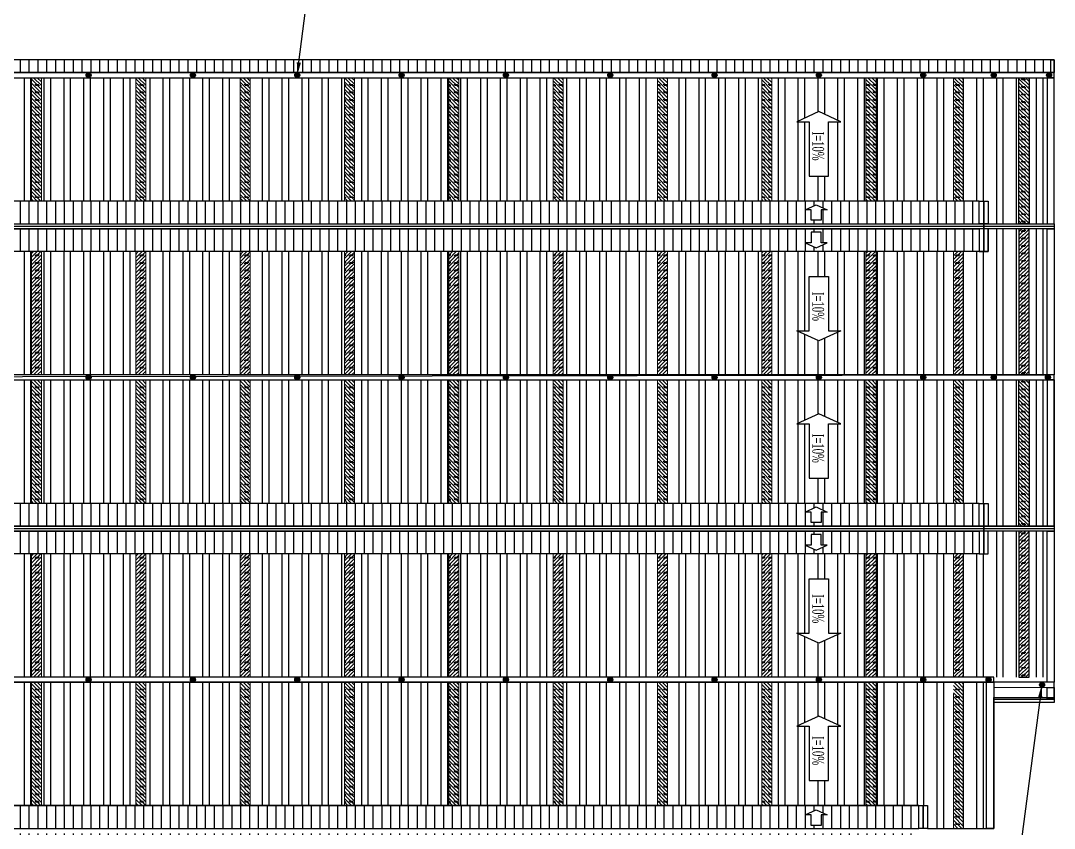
# Model space of a CAD drawing. Header units: inches. Extents: x 1359 to 46357, y -3807 to 191.
# Drawn here: x 22871.3 to 23017.8, y -944.5 to -830 of the extents above; entities that cross this region are included whole.
import ezdxf

# ---------------------------------------------------------------- set-up
doc = ezdxf.new("R2010")
doc.units = ezdxf.units.IN
doc.header["$MEASUREMENT"] = 0
doc.linetypes.add('CENTER2', pattern=[28.575, 19.05, -3.175, 3.175, -3.175])
for name, color, linetype in [('7', 7, 'Continuous'), ('CAUTAO', 7, 'Continuous'), ('flashing', 6, 'Continuous'), ('ROOFING', 4, 'Continuous')]:
    doc.layers.add(name, color=color, linetype=linetype)
doc.layers.add('8', color=8, linetype='CENTER2', lineweight=13)
doc.styles.add('ST1H', font='vnshxh.shx', dxfattribs={"width": 0.7})
doc.styles.add('vntimeh.shx', font='vntimeh.shx', dxfattribs={"width": 0.6})
doc.dimstyles.new('3', dxfattribs={"dimtxt": 3.5, "dimasz": 1.8, "dimexe": 1, "dimexo": 0, "dimgap": 1, "dimtad": 1, "dimdec": 0, "dimlfac": 3, "dimzin": 0, "dimdsep": 46, "dimtxsty": 'ST1H', "dimblk": 'OBLIQUE', "dimcen": 1, "dimdle": 1, "dimclrd": 8, "dimclre": 8, "dimclrt": 3, "dimadec": 0, "dimazin": 0, "dimtfac": 1, "dimtdec": 0, "dimtix": 1, "dimtofl": 0, "dimtmove": 1, "dimatfit": 3, "dimfxl": 0.18, "dimtfill": 1, "dimtolj": 1, "dimtzin": 0, "dimlwd": -1, "dimlwe": -1, "dimarcsym": 1})
pattern_1 = [(90, (6396.211, 0), (-2.8125, 4e-16), []), (90, (6397.1485, 0.9375), (-2.8125, 4e-16), [])]
pattern_2 = [(90, (6562.5346, 803.8429), (-1.25, 2e-16), [])]
pattern_3 = [(45, (6396.21104, 0), (-0.265165043, 0.265165043), []), (180, (6396.4762, 0), (-2e-16, -1.06066017), [0.53033009, -0.53033009]), (180, (6396.5425, 0.0663), (-2e-16, -1.06066017), [0.53033009, -0.53033009]), (180, (6396.6088, 0.1326), (-2e-16, -1.06066017), [0.53033009, -0.53033009])]
pattern_4 = [(270, (6396.211, -1718.358), (-2.8125, -4e-16), []), (270, (6397.1485, -1719.2956), (-2.8125, -4e-16), [])]
pattern_5 = [(315, (6396.21104, -1718.35805), (-0.265165043, -0.265165043), []), (180, (6396.4762, -1718.358), (-2e-16, 1.06066017), [0.53033009, -0.53033009]), (180, (6396.5425, -1718.4243), (-2e-16, 1.06066017), [0.53033009, -0.53033009]), (180, (6396.6088, -1718.4906), (-2e-16, 1.06066017), [0.53033009, -0.53033009])]
pattern_6 = [(270, (6396.211, -1761.2157), (-2.8125, -4e-16), []), (270, (6397.1485, -1762.1532), (-2.8125, -4e-16), [])]
pattern_7 = [(315, (6396.21104, -1761.21566), (-0.265165043, -0.265165043), []), (180, (6396.4762, -1761.2157), (-2e-16, 1.06066017), [0.53033009, -0.53033009]), (180, (6396.5425, -1761.282), (-2e-16, 1.06066017), [0.53033009, -0.53033009]), (180, (6396.6088, -1761.3482), (-2e-16, 1.06066017), [0.53033009, -0.53033009])]
pattern_8 = [(90, (6396.211, -42.8576), (-2.8125, 4e-16), []), (90, (6397.1485, -41.92), (-2.8125, 4e-16), [])]
pattern_9 = [(45, (6396.21104, -42.8576), (-0.265165043, 0.265165043), []), (180, (6396.4762, -42.8576), (-2e-16, -1.06066017), [0.53033009, -0.53033009]), (180, (6396.5425, -42.7913), (-2e-16, -1.06066017), [0.53033009, -0.53033009]), (180, (6396.6088, -42.725), (-2e-16, -1.06066017), [0.53033009, -0.53033009])]
pattern_10 = [(270, (6396.211, -1804.0723), (-2.8125, -4e-16), []), (270, (6397.1485, -1805.0098), (-2.8125, -4e-16), [])]
pattern_11 = [(315, (6396.21104, -1804.07234), (-0.265165043, -0.265165043), []), (180, (6396.4762, -1804.0723), (-2e-16, 1.06066017), [0.53033009, -0.53033009]), (180, (6396.5425, -1804.1386), (-2e-16, 1.06066017), [0.53033009, -0.53033009]), (180, (6396.6088, -1804.2049), (-2e-16, 1.06066017), [0.53033009, -0.53033009])]

# ---------------------------------------------------------------- blocks, each defined once
blk = doc.blocks.new('_Oblique')
at = {"color": 0, "linetype": 'ByBlock', "lineweight": -2}
blk.add_line((-0.5, -0.5), (0.5, 0.5), dxfattribs=at)

msp = doc.modelspace()

# ---------------------------------------------------------------- hatches: boundary and pattern name
at = {"layer": '8', "true_color": 0xf2780d}
h = msp.add_hatch(dxfattribs=at)
h.set_pattern_fill('CORK,_O', color=30, scale=3, angle=45)
h.set_pattern_definition(pattern_5)
h.paths.add_polyline_path([(22902.4091, -838.1074), (22903.8377, -838.1074), (22903.8377, -855.6076), (22902.4091, -855.6076)])
h.paths.add_polyline_path([(22887.6234, -838.1074), (22889.0519, -838.1074), (22889.0519, -855.6076), (22887.6234, -855.6076)])
h.paths.add_polyline_path([(22872.8377, -838.1074), (22874.2662, -838.1074), (22874.2662, -855.6076), (22872.8377, -855.6076)])
h = msp.add_hatch(dxfattribs=at)
h.set_pattern_fill('CORK,_O', color=30, scale=3, angle=45)
h.set_pattern_definition(pattern_5)
h.paths.add_polyline_path([(22961.5519, -838.1074), (22962.9805, -838.1074), (22962.9805, -855.6076), (22961.5519, -855.6076)])
h.paths.add_polyline_path([(22946.7662, -838.1074), (22948.1948, -838.1074), (22948.1948, -855.6076), (22946.7662, -855.6076)])
h.paths.add_polyline_path([(22931.9805, -838.1074), (22933.4091, -838.1074), (22933.4091, -855.6076), (22931.9805, -855.6076)])
h.paths.add_polyline_path([(22917.1948, -838.1074), (22918.6234, -838.1074), (22918.6234, -855.6076), (22917.1948, -855.6076)])
h = msp.add_hatch(dxfattribs=at)
h.set_pattern_fill('CORK,_O', color=30, scale=3, angle=45)
h.set_pattern_definition(pattern_5)
h.paths.add_polyline_path([(23003.5162, -838.1074), (23004.9448, -838.1074), (23004.9448, -855.6076), (23003.5162, -855.6076)])
h.paths.add_polyline_path([(22991.1234, -838.1074), (22992.5519, -838.1074), (22992.5519, -855.6076), (22991.1234, -855.6076)])
h.paths.add_polyline_path([(22976.3377, -838.1074), (22977.7662, -838.1074), (22977.7662, -855.6076), (22976.3377, -855.6076)])
h = msp.add_hatch(dxfattribs=at)
h.set_pattern_fill('CORK,_O', color=30, scale=3, angle=45)
h.set_pattern_definition([(315, (6562.5346, -2565.05854), (-0.265165043, -0.265165043), []), (180, (6562.7998, -2565.0585), (-2e-16, 1.06066017), [0.53033009, -0.53033009]), (180, (6562.866, -2565.1248), (-2e-16, 1.06066017), [0.53033009, -0.53033009]), (180, (6562.9323, -2565.1911), (-2e-16, 1.06066017), [0.53033009, -0.53033009])])
h.paths.add_polyline_path([(23012.8019, -838.1069), (23014.2305, -838.1069), (23014.2305, -858.8219), (23012.8019, -858.8219)])
h = msp.add_hatch(dxfattribs=at)
h.set_pattern_fill('CORK,_O', color=30, scale=3, angle=45)
h.set_pattern_definition([(45, (6562.5346, 846.7005), (-0.265165043, 0.265165043), []), (180, (6562.7998, 846.7005), (-2e-16, -1.06066017), [0.53033009, -0.53033009]), (180, (6562.866, 846.7668), (-2e-16, -1.06066017), [0.53033009, -0.53033009]), (180, (6562.9323, 846.8331), (-2e-16, -1.06066017), [0.53033009, -0.53033009])])
h.paths.add_polyline_path([(23012.8019, -880.2512), (23014.2305, -880.2512), (23014.2305, -859.5362), (23012.8019, -859.5362)])
h = msp.add_hatch(dxfattribs=at)
h.set_pattern_fill('CORK,_O', color=30, scale=3, angle=45)
h.set_pattern_definition(pattern_3)
h.paths.add_polyline_path([(22902.4091, -880.2507), (22903.8377, -880.2507), (22903.8377, -862.7505), (22902.4091, -862.7505)])
h.paths.add_polyline_path([(22887.6234, -880.2507), (22889.0519, -880.2507), (22889.0519, -862.7505), (22887.6234, -862.7505)])
h.paths.add_polyline_path([(22872.8377, -880.2507), (22874.2662, -880.2507), (22874.2662, -862.7505), (22872.8377, -862.7505)])
h = msp.add_hatch(dxfattribs=at)
h.set_pattern_fill('CORK,_O', color=30, scale=3, angle=45)
h.set_pattern_definition(pattern_3)
h.paths.add_polyline_path([(22961.5519, -880.2507), (22962.9805, -880.2507), (22962.9805, -862.7505), (22961.5519, -862.7505)])
h.paths.add_polyline_path([(22946.7662, -880.2507), (22948.1948, -880.2507), (22948.1948, -862.7505), (22946.7662, -862.7505)])
h.paths.add_polyline_path([(22931.9805, -880.2507), (22933.4091, -880.2507), (22933.4091, -862.7505), (22931.9805, -862.7505)])
h.paths.add_polyline_path([(22917.1948, -880.2507), (22918.6234, -880.2507), (22918.6234, -862.7505), (22917.1948, -862.7505)])
h = msp.add_hatch(dxfattribs=at)
h.set_pattern_fill('CORK,_O', color=30, scale=3, angle=45)
h.set_pattern_definition(pattern_3)
h.paths.add_polyline_path([(23003.5162, -880.2507), (23004.9448, -880.2507), (23004.9448, -862.7505), (23003.5162, -862.7505)])
h.paths.add_polyline_path([(22991.1234, -880.2507), (22992.5519, -880.2507), (22992.5519, -862.7505), (22991.1234, -862.7505)])
h.paths.add_polyline_path([(22976.3377, -880.2507), (22977.7662, -880.2507), (22977.7662, -862.7505), (22976.3377, -862.7505)])
h = msp.add_hatch(dxfattribs=at)
h.set_pattern_fill('CORK,_O', color=30, scale=3, angle=45)
h.set_pattern_definition(pattern_7)
h.paths.add_polyline_path([(22902.4091, -880.965), (22903.8377, -880.965), (22903.8377, -898.4652), (22902.4091, -898.4652)])
h.paths.add_polyline_path([(22887.6234, -880.965), (22889.0519, -880.965), (22889.0519, -898.4652), (22887.6234, -898.4652)])
h.paths.add_polyline_path([(22872.8377, -880.965), (22874.2662, -880.965), (22874.2662, -898.4652), (22872.8377, -898.4652)])
h = msp.add_hatch(dxfattribs=at)
h.set_pattern_fill('CORK,_O', color=30, scale=3, angle=45)
h.set_pattern_definition(pattern_7)
h.paths.add_polyline_path([(22961.5519, -880.965), (22962.9805, -880.965), (22962.9805, -898.4652), (22961.5519, -898.4652)])
h.paths.add_polyline_path([(22946.7662, -880.965), (22948.1948, -880.965), (22948.1948, -898.4652), (22946.7662, -898.4652)])
h.paths.add_polyline_path([(22931.9805, -880.965), (22933.4091, -880.965), (22933.4091, -898.4652), (22931.9805, -898.4652)])
h.paths.add_polyline_path([(22917.1948, -880.965), (22918.6234, -880.965), (22918.6234, -898.4652), (22917.1948, -898.4652)])
h = msp.add_hatch(dxfattribs=at)
h.set_pattern_fill('CORK,_O', color=30, scale=3, angle=45)
h.set_pattern_definition(pattern_7)
h.paths.add_polyline_path([(23003.5162, -880.965), (23004.9448, -880.965), (23004.9448, -898.4652), (23003.5162, -898.4652)])
h.paths.add_polyline_path([(22991.1234, -880.965), (22992.5519, -880.965), (22992.5519, -898.4652), (22991.1234, -898.4652)])
h.paths.add_polyline_path([(22976.3377, -880.965), (22977.7662, -880.965), (22977.7662, -898.4652), (22976.3377, -898.4652)])
h = msp.add_hatch(dxfattribs=at)
h.set_pattern_fill('CORK,_O', color=30, scale=3, angle=45)
h.set_pattern_definition([(315, (6562.5346, -2607.91615), (-0.265165043, -0.265165043), []), (180, (6562.7998, -2607.9161), (-2e-16, 1.06066017), [0.53033009, -0.53033009]), (180, (6562.866, -2607.9824), (-2e-16, 1.06066017), [0.53033009, -0.53033009]), (180, (6562.9323, -2608.0487), (-2e-16, 1.06066017), [0.53033009, -0.53033009])])
h.paths.add_polyline_path([(23012.8019, -880.9645), (23014.2305, -880.9645), (23014.2305, -901.6795), (23012.8019, -901.6795)])
h = msp.add_hatch(dxfattribs=at)
h.set_pattern_fill('CORK,_O', color=30, scale=3, angle=45)
h.set_pattern_definition([(45, (6562.5346, 803.84288), (-0.265165043, 0.265165043), []), (180, (6562.7998, 803.8429), (-2e-16, -1.06066017), [0.53033009, -0.53033009]), (180, (6562.866, 803.9092), (-2e-16, -1.06066017), [0.53033009, -0.53033009]), (180, (6562.9323, 803.9755), (-2e-16, -1.06066017), [0.53033009, -0.53033009])])
h.paths.add_polyline_path([(23012.8019, -923.1088), (23014.2305, -923.1088), (23014.2305, -902.3938), (23012.8019, -902.3938)])
h = msp.add_hatch(dxfattribs=at)
h.set_pattern_fill('CORK,_O', color=30, scale=3, angle=45)
h.set_pattern_definition(pattern_9)
h.paths.add_polyline_path([(22902.4091, -923.1083), (22903.8377, -923.1083), (22903.8377, -905.6081), (22902.4091, -905.6081)])
h.paths.add_polyline_path([(22887.6234, -923.1083), (22889.0519, -923.1083), (22889.0519, -905.6081), (22887.6234, -905.6081)])
h.paths.add_polyline_path([(22872.8377, -923.1083), (22874.2662, -923.1083), (22874.2662, -905.6081), (22872.8377, -905.6081)])
h = msp.add_hatch(dxfattribs=at)
h.set_pattern_fill('CORK,_O', color=30, scale=3, angle=45)
h.set_pattern_definition(pattern_9)
h.paths.add_polyline_path([(22961.5519, -923.1083), (22962.9805, -923.1083), (22962.9805, -905.6081), (22961.5519, -905.6081)])
h.paths.add_polyline_path([(22946.7662, -923.1083), (22948.1948, -923.1083), (22948.1948, -905.6081), (22946.7662, -905.6081)])
h.paths.add_polyline_path([(22931.9805, -923.1083), (22933.4091, -923.1083), (22933.4091, -905.6081), (22931.9805, -905.6081)])
h.paths.add_polyline_path([(22917.1948, -923.1083), (22918.6234, -923.1083), (22918.6234, -905.6081), (22917.1948, -905.6081)])
h = msp.add_hatch(dxfattribs=at)
h.set_pattern_fill('CORK,_O', color=30, scale=3, angle=45)
h.set_pattern_definition(pattern_9)
h.paths.add_polyline_path([(23003.5162, -923.1083), (23004.9448, -923.1083), (23004.9448, -905.6081), (23003.5162, -905.6081)])
h.paths.add_polyline_path([(22991.1234, -923.1083), (22992.5519, -923.1083), (22992.5519, -905.6081), (22991.1234, -905.6081)])
h.paths.add_polyline_path([(22976.3377, -923.1083), (22977.7662, -923.1083), (22977.7662, -905.6081), (22976.3377, -905.6081)])
h = msp.add_hatch(dxfattribs=at)
h.set_pattern_fill('CORK,_O', color=30, scale=3, angle=45)
h.set_pattern_definition(pattern_11)
h.paths.add_polyline_path([(22902.4091, -923.8216), (22903.8377, -923.8216), (22903.8377, -941.3219), (22902.4091, -941.3219)])
h.paths.add_polyline_path([(22887.6234, -923.8216), (22889.0519, -923.8216), (22889.0519, -941.3219), (22887.6234, -941.3219)])
h.paths.add_polyline_path([(22872.8377, -923.8216), (22874.2662, -923.8216), (22874.2662, -941.3219), (22872.8377, -941.3219)])
h = msp.add_hatch(dxfattribs=at)
h.set_pattern_fill('CORK,_O', color=30, scale=3, angle=45)
h.set_pattern_definition(pattern_11)
h.paths.add_polyline_path([(22961.5519, -923.8216), (22962.9805, -923.8216), (22962.9805, -941.3219), (22961.5519, -941.3219)])
h.paths.add_polyline_path([(22946.7662, -923.8216), (22948.1948, -923.8216), (22948.1948, -941.3219), (22946.7662, -941.3219)])
h.paths.add_polyline_path([(22931.9805, -923.8216), (22933.4091, -923.8216), (22933.4091, -941.3219), (22931.9805, -941.3219)])
h.paths.add_polyline_path([(22917.1948, -923.8216), (22918.6234, -923.8216), (22918.6234, -941.3219), (22917.1948, -941.3219)])
h = msp.add_hatch(dxfattribs=at)
h.set_pattern_fill('CORK,_O', color=30, scale=3, angle=45)
h.set_pattern_definition(pattern_11)
h.paths.add_polyline_path([(23003.5162, -923.8216), (23004.9448, -923.8216), (23004.9448, -944.5366), (23003.5162, -944.5366)])
h.paths.add_polyline_path([(22991.1234, -923.8216), (22992.5519, -923.8216), (22992.5519, -941.3219), (22991.1234, -941.3219)])
h.paths.add_polyline_path([(22976.3377, -923.8216), (22977.7662, -923.8216), (22977.7662, -941.3219), (22976.3377, -941.3219)])
at = {"layer": 'CAUTAO'}
h = msp.add_hatch(dxfattribs=at)
h.set_pattern_fill('ANSI31', color=3, scale=10, angle=45, style=0)
h.set_pattern_definition(pattern_2)
h.paths.add_polyline_path([(23017.331, -837.3935), (23017.331, -835.5936), (22580.5228, -835.5936), (22580.5228, -837.3935)])
h = msp.add_hatch(dxfattribs=at)
h.set_pattern_fill('ANSI31', color=3, scale=10, angle=45, style=0)
h.set_pattern_definition(pattern_2)
h.paths.add_polyline_path([(22982.512, -856.8297), (22984.0653, -856.1196), (22985.623, -856.8297), (22984.7576, -856.8297), (22984.7576, -858.3281), (22983.373, -858.3281), (22983.373, -856.8297)], flags=16)
h.paths.add_polyline_path([(22867.1641, -856.8297), (22866.2987, -856.8297), (22866.2987, -858.3281), (22864.914, -858.3281), (22864.914, -856.8297), (22864.053, -856.8297), (22865.6063, -856.1196)], flags=16)
h.paths.add_polyline_path([(22710.5666, -856.8297), (22709.7012, -856.8297), (22709.7012, -858.3281), (22708.3166, -858.3281), (22708.3166, -856.8297), (22707.4556, -856.8297), (22709.0089, -856.1196)], flags=16)
h.paths.add_polyline_path([(22591.4214, -856.8297), (22590.556, -856.8297), (22590.556, -858.3281), (22589.1713, -858.3281), (22589.1713, -856.8297), (22588.3103, -856.8297), (22589.8637, -856.1196)], flags=16)
h.paths.add_polyline_path([(22982.512, -861.5284), (22983.373, -861.5284), (22983.373, -860.03), (22984.7576, -860.03), (22984.7576, -861.5284), (22985.623, -861.5284), (22984.0653, -862.2385)], flags=16)
h.paths.add_polyline_path([(22867.1641, -861.5284), (22865.6063, -862.2385), (22864.053, -861.5284), (22864.914, -861.5284), (22864.914, -860.03), (22866.2987, -860.03), (22866.2987, -861.5284)], flags=16)
h.paths.add_polyline_path([(22710.5666, -861.5284), (22709.0089, -862.2385), (22707.4556, -861.5284), (22708.3166, -861.5284), (22708.3166, -860.03), (22709.7012, -860.03), (22709.7012, -861.5284)], flags=16)
h.paths.add_polyline_path([(22591.4214, -861.5284), (22589.8637, -862.2385), (22588.3103, -861.5284), (22589.1713, -861.5284), (22589.1713, -860.03), (22590.556, -860.03), (22590.556, -861.5284)], flags=16)
h.paths.add_polyline_path([(22799.3019, -858.8219), (22799.3019, -855.6076), (22580.787, -855.6076), (22580.787, -858.8219)])
h.paths.add_polyline_path([(22814.1591, -855.6076), (22814.1591, -858.8219), (23007.1795, -858.8219), (23007.1795, -855.6076)])
h.paths.add_polyline_path([(22814.1591, -859.5362), (22814.1591, -862.7505), (23007.1795, -862.7505), (23007.1795, -859.5362)])
h.paths.add_polyline_path([(22799.3019, -862.7505), (22799.3019, -859.5362), (22580.787, -859.5362), (22580.787, -862.7505)])
h = msp.add_hatch(dxfattribs=at)
h.set_pattern_fill('ANSI31', color=3, scale=10, angle=45, style=0)
h.set_pattern_definition(pattern_2)
h.paths.add_polyline_path([(22982.512, -899.6873), (22984.0653, -898.9772), (22985.623, -899.6873), (22984.7576, -899.6873), (22984.7576, -901.1857), (22983.373, -901.1857), (22983.373, -899.6873)], flags=16)
h.paths.add_polyline_path([(22867.1641, -899.6873), (22866.2987, -899.6873), (22866.2987, -901.1857), (22864.914, -901.1857), (22864.914, -899.6873), (22864.053, -899.6873), (22865.6063, -898.9772)], flags=16)
h.paths.add_polyline_path([(22710.5666, -899.6873), (22709.7012, -899.6873), (22709.7012, -901.1857), (22708.3166, -901.1857), (22708.3166, -899.6873), (22707.4556, -899.6873), (22709.0089, -898.9772)], flags=16)
h.paths.add_polyline_path([(22982.512, -904.386), (22983.373, -904.386), (22983.373, -902.8876), (22984.7576, -902.8876), (22984.7576, -904.386), (22985.623, -904.386), (22984.0653, -905.0961)], flags=16)
h.paths.add_polyline_path([(22867.1641, -904.386), (22865.6063, -905.0961), (22864.053, -904.386), (22864.914, -904.386), (22864.914, -902.8876), (22866.2987, -902.8876), (22866.2987, -904.386)], flags=16)
h.paths.add_polyline_path([(22710.5666, -904.386), (22709.0089, -905.0961), (22707.4556, -904.386), (22708.3166, -904.386), (22708.3166, -902.8876), (22709.7012, -902.8876), (22709.7012, -904.386)], flags=16)
h.paths.add_polyline_path([(22685.5124, -902.3938), (22685.5124, -905.6081), (23007.1795, -905.6081), (23007.1795, -902.3938)])
h.paths.add_polyline_path([(22799.3019, -901.6795), (22799.3019, -898.4652), (22685.5124, -898.4652), (22685.5124, -901.6795)])
h.paths.add_polyline_path([(22814.1591, -898.4652), (22814.1591, -901.6795), (23007.1795, -901.6795), (23007.1795, -898.4652)])
h = msp.add_hatch(dxfattribs=at)
h.set_pattern_fill('ANSI31', color=3, scale=10, angle=45, style=0)
h.set_pattern_definition(pattern_2)
h.paths.add_polyline_path([(22998.608, -944.5366), (22998.608, -941.3223), (22701.6744, -941.3223), (22701.6744, -944.5366)])
h.paths.add_polyline_path([(22710.5666, -942.6206), (22709.0089, -941.9105), (22707.4556, -942.6206), (22708.3166, -942.6206), (22708.3166, -944.119), (22709.7012, -944.119), (22709.7012, -942.6206)], flags=16)
h.paths.add_polyline_path([(22864.053, -942.6206), (22864.914, -942.6206), (22864.914, -944.119), (22866.2987, -944.119), (22866.2987, -942.6206), (22867.1641, -942.6206), (22865.6063, -941.9105)], flags=16)
h.paths.add_polyline_path([(22982.512, -942.6206), (22983.373, -942.6206), (22983.373, -944.119), (22984.7576, -944.119), (22984.7576, -942.6206), (22985.623, -942.6206), (22984.0653, -941.9105)], flags=16)
h.paths.add_polyline_path([(22701.6744, -945.2509), (22701.6744, -948.4652), (22998.608, -948.4652), (22998.608, -945.2509)])
h.paths.add_polyline_path([(22864.053, -947.1669), (22864.914, -947.1669), (22864.914, -945.6685), (22866.2987, -945.6685), (22866.2987, -947.1669), (22867.1641, -947.1669), (22865.6063, -947.8771)], flags=16)
h.paths.add_polyline_path([(22710.5666, -947.1669), (22709.0089, -947.8771), (22707.4556, -947.1669), (22708.3166, -947.1669), (22708.3166, -945.6685), (22709.7012, -945.6685), (22709.7012, -947.1669)], flags=16)
h.paths.add_polyline_path([(22982.512, -947.1669), (22983.373, -947.1669), (22983.373, -945.6685), (22984.7576, -945.6685), (22984.7576, -947.1669), (22985.623, -947.1669), (22984.0653, -947.8771)], flags=16)
at = {"layer": 'flashing', "true_color": 0x0e38f1}
h = msp.add_hatch(color=160, dxfattribs=at)
edge = h.paths.add_edge_path()
edge.add_arc((22880.9448, -837.7507), 0.3571, 0, 360)
h = msp.add_hatch(color=160, dxfattribs=at)
edge = h.paths.add_edge_path()
edge.add_arc((22895.7305, -837.7507), 0.3571, 0, 360)
h = msp.add_hatch(color=160, dxfattribs=at)
edge = h.paths.add_edge_path()
edge.add_arc((22910.5162, -837.7507), 0.3571, 0, 360)
h = msp.add_hatch(color=160, dxfattribs=at)
edge = h.paths.add_edge_path()
edge.add_arc((22925.3019, -837.7507), 0.3571, 0, 360)
h = msp.add_hatch(color=160, dxfattribs=at)
edge = h.paths.add_edge_path()
edge.add_arc((22940.0877, -837.7507), 0.3571, 0, 360)
h = msp.add_hatch(color=160, dxfattribs=at)
edge = h.paths.add_edge_path()
edge.add_arc((22954.8734, -837.7507), 0.3571, 0, 360)
h = msp.add_hatch(color=160, dxfattribs=at)
edge = h.paths.add_edge_path()
edge.add_arc((22969.6591, -837.7507), 0.3571, 0, 360)
h = msp.add_hatch(color=160, dxfattribs=at)
edge = h.paths.add_edge_path()
edge.add_arc((22984.4448, -837.7507), 0.3571, 0, 360)
h = msp.add_hatch(color=160, dxfattribs=at)
edge = h.paths.add_edge_path()
edge.add_arc((22999.2305, -837.7507), 0.3571, 0, 360)
h = msp.add_hatch(color=160, dxfattribs=at)
edge = h.paths.add_edge_path()
edge.add_arc((23009.2305, -837.7507), 0.3571, 0, 360)
h = msp.add_hatch(color=160, dxfattribs=at)
edge = h.paths.add_edge_path()
edge.add_arc((23017.0767, -837.7507), 0.3571, 0, 360)
at = {"layer": 'flashing', "true_color": 0xfb043e}
h = msp.add_hatch(color=240, dxfattribs=at)
edge = h.paths.add_edge_path()
edge.add_arc((22880.9448, -880.6078), 0.3571, 0, 360)
h = msp.add_hatch(color=240, dxfattribs=at)
edge = h.paths.add_edge_path()
edge.add_arc((22895.7305, -880.6078), 0.3571, 0, 360)
h = msp.add_hatch(color=240, dxfattribs=at)
edge = h.paths.add_edge_path()
edge.add_arc((22910.5162, -880.6078), 0.3571, 0, 360)
h = msp.add_hatch(color=240, dxfattribs=at)
edge = h.paths.add_edge_path()
edge.add_arc((22925.3019, -880.6078), 0.3571, 0, 360)
h = msp.add_hatch(color=240, dxfattribs=at)
edge = h.paths.add_edge_path()
edge.add_arc((22940.0877, -880.6078), 0.3571, 0, 360)
h = msp.add_hatch(color=240, dxfattribs=at)
edge = h.paths.add_edge_path()
edge.add_arc((22954.8734, -880.6078), 0.3571, 0, 360)
h = msp.add_hatch(color=240, dxfattribs=at)
edge = h.paths.add_edge_path()
edge.add_arc((22969.6591, -880.6078), 0.3571, 0, 360)
h = msp.add_hatch(color=240, dxfattribs=at)
edge = h.paths.add_edge_path()
edge.add_arc((22984.4448, -880.6078), 0.3571, 0, 360)
h = msp.add_hatch(color=240, dxfattribs=at)
edge = h.paths.add_edge_path()
edge.add_arc((22999.2305, -880.6078), 0.3571, 0, 360)
h = msp.add_hatch(color=240, dxfattribs=at)
edge = h.paths.add_edge_path()
edge.add_arc((23009.2305, -880.6078), 0.3571, 0, 360)
h = msp.add_hatch(color=240, dxfattribs=at)
edge = h.paths.add_edge_path()
edge.add_arc((23016.9115, -880.6078), 0.3571, 0, 360)
h = msp.add_hatch(color=240, dxfattribs=at)
edge = h.paths.add_edge_path()
edge.add_arc((22880.9448, -923.465), 0.3571, 0, 360)
h = msp.add_hatch(color=240, dxfattribs=at)
edge = h.paths.add_edge_path()
edge.add_arc((22895.7305, -923.465), 0.3571, 0, 360)
h = msp.add_hatch(color=240, dxfattribs=at)
edge = h.paths.add_edge_path()
edge.add_arc((22910.5162, -923.465), 0.3571, 0, 360)
h = msp.add_hatch(color=240, dxfattribs=at)
edge = h.paths.add_edge_path()
edge.add_arc((22925.3019, -923.465), 0.3571, 0, 360)
h = msp.add_hatch(color=240, dxfattribs=at)
edge = h.paths.add_edge_path()
edge.add_arc((22940.0877, -923.465), 0.3571, 0, 360)
h = msp.add_hatch(color=240, dxfattribs=at)
edge = h.paths.add_edge_path()
edge.add_arc((22954.8734, -923.465), 0.3571, 0, 360)
h = msp.add_hatch(color=240, dxfattribs=at)
edge = h.paths.add_edge_path()
edge.add_arc((22969.6591, -923.465), 0.3571, 0, 360)
h = msp.add_hatch(color=240, dxfattribs=at)
edge = h.paths.add_edge_path()
edge.add_arc((22984.4448, -923.465), 0.3571, 0, 360)
h = msp.add_hatch(color=240, dxfattribs=at)
edge = h.paths.add_edge_path()
edge.add_arc((22999.2305, -923.465), 0.3571, 0, 360)
h = msp.add_hatch(color=240, dxfattribs=at)
edge = h.paths.add_edge_path()
edge.add_arc((23008.5079, -923.465), 0.3571, 0, 360)
at = {"layer": 'flashing', "true_color": 0x0e38f1}
h = msp.add_hatch(color=160, dxfattribs=at)
edge = h.paths.add_edge_path()
edge.add_arc((23016.0739, -924.1899), 0.3571, 0, 360)
at = {"layer": 'ROOFING'}
h = msp.add_hatch(dxfattribs=at)
h.set_pattern_fill('ANSI32', color=256, scale=7.5, angle=45, style=0)
h.set_pattern_definition(pattern_4)
h.paths.add_polyline_path([(22872.8377, -855.6074), (22859.4448, -855.6074), (22859.4448, -838.1074), (22872.8377, -838.1074)])
h.paths.add_polyline_path([(22866.1591, -842.926), (22863.0437, -844.3463), (22864.7745, -844.3463), (22864.7745, -852.0525), (22867.5437, -852.0525), (22867.5437, -844.3463), (22869.2658, -844.3463)], flags=16)
h.paths.add_polyline_path([(22874.2662, -838.1074), (22887.6234, -838.1074), (22887.6234, -855.6075), (22874.2662, -855.6075)])
h.paths.add_polyline_path([(22889.0519, -838.1074), (22902.4091, -838.1074), (22902.4091, -855.6075), (22889.0519, -855.6075)])
h.paths.add_polyline_path([(22867.2981, -850.384), (22867.2981, -845.2332), (22864.8057, -845.2332), (22864.8057, -850.384)], flags=8)
h = msp.add_hatch(dxfattribs=at)
h.set_pattern_fill('ANSI32', color=256, scale=7.5, angle=45, style=0)
h.set_pattern_definition(pattern_4)
h.paths.add_polyline_path([(22918.6234, -838.1074), (22931.9805, -838.1074), (22931.9805, -855.6075), (22918.6234, -855.6075)])
h.paths.add_polyline_path([(22903.8377, -838.1074), (22917.1948, -838.1074), (22917.1948, -855.6075), (22903.8377, -855.6075)])
h.paths.add_polyline_path([(22946.7662, -855.6075), (22933.4091, -855.6075), (22933.4091, -838.1074), (22946.7662, -838.1074)])
h.paths.add_polyline_path([(22948.1948, -838.1074), (22961.5519, -838.1074), (22961.5519, -855.6075), (22948.1948, -855.6075)])
h = msp.add_hatch(dxfattribs=at)
h.set_pattern_fill('ANSI32', color=256, scale=7.5, angle=45, style=0)
h.set_pattern_definition(pattern_4)
h.paths.add_polyline_path([(22962.9805, -838.1074), (22976.3377, -838.1074), (22976.3377, -855.6076), (22962.9805, -855.6075)])
h.paths.add_polyline_path([(22977.7662, -838.1074), (22991.1234, -838.1074), (22991.1234, -855.6076), (22977.7662, -855.6076)])
h.paths.add_polyline_path([(22983.0602, -852.0525), (22985.8294, -852.0525), (22985.8294, -844.3463), (22987.5515, -844.3463), (22984.4448, -842.926), (22981.3294, -844.3463), (22983.0602, -844.3463)], flags=16)
h.paths.add_polyline_path([(22992.5519, -838.1074), (23003.5162, -838.1074), (23003.5162, -855.6076), (22992.5519, -855.6076)])
h.paths.add_polyline_path([(23004.9448, -838.1074), (23012.8019, -838.1074), (23012.8019, -858.8219), (23008.4244, -858.8219), (23008.4244, -855.6076), (23004.9448, -855.6076)])
h.paths.add_polyline_path([(23014.2305, -838.1074), (23016.5211, -838.1074), (23016.8058, -838.1078), (23016.8058, -858.8219), (23014.2305, -858.8219)])
h.paths.add_polyline_path([(22985.5838, -850.384), (22985.5838, -845.2332), (22983.0915, -845.2332), (22983.0915, -850.384)], flags=8)
h = msp.add_hatch(dxfattribs=at)
h.set_pattern_fill('ANSI32', color=256, scale=7.5, angle=45, style=0)
h.set_pattern_definition(pattern_1)
h.paths.add_polyline_path([(22962.9805, -880.2507), (22976.3377, -880.2507), (22976.3377, -862.7505), (22962.9805, -862.7505)])
h.paths.add_polyline_path([(22977.7662, -880.2507), (22991.1234, -880.2507), (22991.1234, -862.7505), (22977.7662, -862.7505)])
h.paths.add_polyline_path([(22983.0602, -866.3055), (22985.8294, -866.3055), (22985.8294, -874.0118), (22987.5515, -874.0118), (22984.4448, -875.432), (22981.3294, -874.0118), (22983.0602, -874.0118)], flags=16)
h.paths.add_polyline_path([(22992.5519, -880.2507), (23003.5162, -880.2507), (23003.5162, -862.7505), (22992.5519, -862.7505)])
h.paths.add_polyline_path([(23004.9448, -880.2507), (23012.8019, -880.2507), (23012.8019, -859.5362), (23008.4244, -859.5362), (23008.4244, -862.7505), (23004.9448, -862.7505)])
h.paths.add_polyline_path([(23014.2305, -880.2507), (23016.5211, -880.2507), (23016.8058, -880.2502), (23016.8058, -859.5362), (23014.2305, -859.5362)])
h.paths.add_polyline_path([(22985.5838, -867.974), (22985.5838, -873.1249), (22983.0915, -873.1249), (22983.0915, -867.974)], flags=8)
h = msp.add_hatch(dxfattribs=at)
h.set_pattern_fill('ANSI32', color=256, scale=7.5, angle=45, style=0)
h.set_pattern_definition(pattern_1)
h.paths.add_polyline_path([(22872.8377, -862.7506), (22859.4448, -862.7506), (22859.4448, -880.2507), (22872.8377, -880.2507)])
h.paths.add_polyline_path([(22869.2658, -874.0118), (22866.1591, -875.432), (22863.0437, -874.0118), (22864.7745, -874.0118), (22864.7745, -866.3055), (22867.5437, -866.3055), (22867.5437, -874.0118)], flags=16)
h.paths.add_polyline_path([(22874.2662, -880.2507), (22887.6234, -880.2507), (22887.6234, -862.7506), (22874.2662, -862.7506)])
h.paths.add_polyline_path([(22889.0519, -880.2507), (22902.4091, -880.2507), (22902.4091, -862.7506), (22889.0519, -862.7506)])
h.paths.add_polyline_path([(22867.2981, -867.974), (22867.2981, -873.1249), (22864.8057, -873.1249), (22864.8057, -867.974)], flags=8)
h = msp.add_hatch(dxfattribs=at)
h.set_pattern_fill('ANSI32', color=256, scale=7.5, angle=45, style=0)
h.set_pattern_definition(pattern_1)
h.paths.add_polyline_path([(22918.6234, -880.2507), (22931.9805, -880.2507), (22931.9805, -862.7505), (22918.6234, -862.7506)])
h.paths.add_polyline_path([(22903.8377, -880.2507), (22917.1948, -880.2507), (22917.1948, -862.7506), (22903.8377, -862.7506)])
h.paths.add_polyline_path([(22946.7662, -862.7505), (22933.4091, -862.7505), (22933.4091, -880.2507), (22946.7662, -880.2507)])
h.paths.add_polyline_path([(22948.1948, -880.2507), (22961.5519, -880.2507), (22961.5519, -862.7505), (22948.1948, -862.7505)])
h = msp.add_hatch(dxfattribs=at)
h.set_pattern_fill('ANSI32', color=256, scale=7.5, angle=45, style=0)
h.set_pattern_definition(pattern_6)
h.paths.add_polyline_path([(22872.8377, -898.4651), (22859.4448, -898.465), (22859.4448, -880.965), (22872.8377, -880.965)])
h.paths.add_polyline_path([(22866.1591, -885.7836), (22863.0437, -887.2039), (22864.7745, -887.2039), (22864.7745, -894.9101), (22867.5437, -894.9101), (22867.5437, -887.2039), (22869.2658, -887.2039)], flags=16)
h.paths.add_polyline_path([(22874.2662, -880.965), (22887.6234, -880.965), (22887.6234, -898.4651), (22874.2662, -898.4651)])
h.paths.add_polyline_path([(22889.0519, -880.965), (22902.4091, -880.965), (22902.4091, -898.4651), (22889.0519, -898.4651)])
h.paths.add_polyline_path([(22867.2981, -893.2416), (22867.2981, -888.0908), (22864.8057, -888.0908), (22864.8057, -893.2416)], flags=8)
h = msp.add_hatch(dxfattribs=at)
h.set_pattern_fill('ANSI32', color=256, scale=7.5, angle=45, style=0)
h.set_pattern_definition(pattern_6)
h.paths.add_polyline_path([(22918.6234, -880.965), (22931.9805, -880.965), (22931.9805, -898.4651), (22918.6234, -898.4651)])
h.paths.add_polyline_path([(22903.8377, -880.965), (22917.1948, -880.965), (22917.1948, -898.4651), (22903.8377, -898.4651)])
h.paths.add_polyline_path([(22946.7662, -898.4651), (22933.4091, -898.4651), (22933.4091, -880.965), (22946.7662, -880.965)])
h.paths.add_polyline_path([(22948.1948, -880.965), (22961.5519, -880.965), (22961.5519, -898.4652), (22948.1948, -898.4651)])
h = msp.add_hatch(dxfattribs=at)
h.set_pattern_fill('ANSI32', color=256, scale=7.5, angle=45, style=0)
h.set_pattern_definition(pattern_6)
h.paths.add_polyline_path([(22962.9805, -880.965), (22976.3377, -880.965), (22976.3377, -898.4652), (22962.9805, -898.4652)])
h.paths.add_polyline_path([(22977.7662, -880.965), (22991.1234, -880.965), (22991.1234, -898.4652), (22977.7662, -898.4652)])
h.paths.add_polyline_path([(22983.0602, -894.9101), (22985.8294, -894.9101), (22985.8294, -887.2039), (22987.5515, -887.2039), (22984.4448, -885.7836), (22981.3294, -887.2039), (22983.0602, -887.2039)], flags=16)
h.paths.add_polyline_path([(22992.5519, -880.965), (23003.5162, -880.965), (23003.5162, -898.4652), (22992.5519, -898.4652)])
h.paths.add_polyline_path([(23004.9448, -880.965), (23012.8019, -880.965), (23012.8019, -901.6795), (23008.4244, -901.6795), (23008.4244, -898.4652), (23004.9448, -898.4652)])
h.paths.add_polyline_path([(23014.2305, -880.965), (23016.5211, -880.965), (23016.8058, -880.9654), (23016.8058, -901.6795), (23014.2305, -901.6795)])
h.paths.add_polyline_path([(22985.5838, -893.2416), (22985.5838, -888.0908), (22983.0915, -888.0908), (22983.0915, -893.2416)], flags=8)
h = msp.add_hatch(dxfattribs=at)
h.set_pattern_fill('ANSI32', color=256, scale=7.5, angle=45, style=0)
h.set_pattern_definition(pattern_8)
h.paths.add_polyline_path([(22962.9805, -923.1083), (22976.3377, -923.1083), (22976.3377, -905.6081), (22962.9805, -905.6081)])
h.paths.add_polyline_path([(22977.7662, -923.1083), (22991.1234, -923.1083), (22991.1234, -905.6081), (22977.7662, -905.6081)])
h.paths.add_polyline_path([(22983.0602, -909.1632), (22985.8294, -909.1632), (22985.8294, -916.8694), (22987.5515, -916.8694), (22984.4448, -918.2896), (22981.3294, -916.8694), (22983.0602, -916.8694)], flags=16)
h.paths.add_polyline_path([(22992.5519, -923.1083), (23003.5162, -923.1083), (23003.5162, -905.6081), (22992.5519, -905.6081)])
h.paths.add_polyline_path([(23004.9448, -923.1083), (23012.8019, -923.1083), (23012.8019, -902.3938), (23008.4244, -902.3938), (23008.4244, -905.6081), (23004.9448, -905.6081)])
h.paths.add_polyline_path([(23014.2305, -923.1083), (23016.5211, -923.1083), (23016.8058, -923.1078), (23016.8058, -902.3938), (23014.2305, -902.3938)])
h.paths.add_polyline_path([(22985.5838, -910.8316), (22985.5838, -915.9825), (22983.0915, -915.9825), (22983.0915, -910.8316)], flags=8)
h = msp.add_hatch(dxfattribs=at)
h.set_pattern_fill('ANSI32', color=256, scale=7.5, angle=45, style=0)
h.set_pattern_definition(pattern_8)
h.paths.add_polyline_path([(22872.8377, -905.6082), (22859.4448, -905.6082), (22859.4448, -923.1083), (22872.8377, -923.1083)])
h.paths.add_polyline_path([(22866.1591, -918.2896), (22863.0437, -916.8694), (22864.7745, -916.8694), (22864.7745, -909.1632), (22867.5437, -909.1632), (22867.5437, -916.8694), (22869.2658, -916.8694)], flags=16)
h.paths.add_polyline_path([(22874.2662, -923.1083), (22887.6234, -923.1083), (22887.6234, -905.6082), (22874.2662, -905.6082)])
h.paths.add_polyline_path([(22889.0519, -923.1083), (22902.4091, -923.1083), (22902.4091, -905.6082), (22889.0519, -905.6082)])
h.paths.add_polyline_path([(22867.2981, -910.8316), (22867.2981, -915.9825), (22864.8057, -915.9825), (22864.8057, -910.8316)], flags=8)
h = msp.add_hatch(dxfattribs=at)
h.set_pattern_fill('ANSI32', color=256, scale=7.5, angle=45, style=0)
h.set_pattern_definition(pattern_8)
h.paths.add_polyline_path([(22918.6234, -923.1083), (22931.9805, -923.1083), (22931.9805, -905.6081), (22918.6234, -905.6082)])
h.paths.add_polyline_path([(22903.8377, -923.1083), (22917.1948, -923.1083), (22917.1948, -905.6082), (22903.8377, -905.6082)])
h.paths.add_polyline_path([(22946.7662, -905.6081), (22933.4091, -905.6081), (22933.4091, -923.1083), (22946.7662, -923.1083)])
h.paths.add_polyline_path([(22948.1948, -923.1083), (22961.5519, -923.1083), (22961.5519, -905.6081), (22948.1948, -905.6081)])
h = msp.add_hatch(dxfattribs=at)
h.set_pattern_fill('ANSI32', color=256, scale=7.5, angle=45, style=0)
h.set_pattern_definition(pattern_10)
h.paths.add_polyline_path([(22872.8377, -941.3217), (22859.4448, -941.3217), (22859.4448, -923.8216), (22872.8377, -923.8216)])
h.paths.add_polyline_path([(22866.1591, -928.6403), (22863.0437, -930.0606), (22864.7745, -930.0606), (22864.7745, -937.7668), (22867.5437, -937.7668), (22867.5437, -930.0606), (22869.2658, -930.0606)], flags=16)
h.paths.add_polyline_path([(22874.2662, -923.8216), (22887.6234, -923.8216), (22887.6234, -941.3218), (22874.2662, -941.3217)])
h.paths.add_polyline_path([(22889.0519, -923.8216), (22902.4091, -923.8216), (22902.4091, -941.3218), (22889.0519, -941.3218)])
h.paths.add_polyline_path([(22867.2981, -936.0983), (22867.2981, -930.9475), (22864.8057, -930.9475), (22864.8057, -936.0983)], flags=8)
h = msp.add_hatch(dxfattribs=at)
h.set_pattern_fill('ANSI32', color=256, scale=7.5, angle=45, style=0)
h.set_pattern_definition(pattern_10)
h.paths.add_polyline_path([(22918.6234, -923.8216), (22931.9805, -923.8216), (22931.9805, -941.3218), (22918.6234, -941.3218)])
h.paths.add_polyline_path([(22903.8377, -923.8216), (22917.1948, -923.8216), (22917.1948, -941.3218), (22903.8377, -941.3218)])
h.paths.add_polyline_path([(22946.7662, -941.3218), (22933.4091, -941.3218), (22933.4091, -923.8216), (22946.7662, -923.8216)])
h.paths.add_polyline_path([(22948.1948, -923.8216), (22961.5519, -923.8216), (22961.5519, -941.3218), (22948.1948, -941.3218)])
h = msp.add_hatch(dxfattribs=at)
h.set_pattern_fill('ANSI32', color=256, scale=7.5, angle=45, style=0)
h.set_pattern_definition(pattern_1)
h.paths.add_polyline_path([(22976.3377, -923.8274), (22962.9805, -923.8272), (22962.9805, -941.3223), (22976.3377, -941.3223)])
h.paths.add_polyline_path([(22977.7662, -923.8275), (22977.7662, -941.3223), (22991.1234, -941.3223), (22991.1234, -923.8277)])
h.paths.add_polyline_path([(22981.3294, -930.0606), (22984.4448, -928.6403), (22987.5515, -930.0606), (22985.8294, -930.0606), (22985.8294, -937.7668), (22983.0602, -937.7668), (22983.0602, -930.0606)], flags=16)
h.paths.add_polyline_path([(22985.5838, -930.9475), (22985.5838, -936.0983), (22983.0915, -936.0983), (22983.0915, -930.9475)], flags=8)
h = msp.add_hatch(dxfattribs=at)
h.set_pattern_fill('ANSI32', color=256, scale=7.5, angle=45, style=0)
h.set_pattern_definition(pattern_1)
h.paths.add_polyline_path([(22992.5519, -941.3223), (22999.853, -941.3223), (22999.853, -944.5366), (23003.5162, -944.5366), (23003.5162, -923.8279), (22992.5519, -923.8277)])
h = msp.add_hatch(dxfattribs=at)
h.set_pattern_fill('ANSI32', color=256, scale=7.5, angle=45, style=0)
h.set_pattern_definition(pattern_1)
h.paths.add_polyline_path([(23008.2201, -923.828), (23004.9448, -923.828), (23004.9448, -944.5366), (23008.2201, -944.5366)])

# ---------------------------------------------------------------- linework, layer by layer
at = {"color": 8}
msp.add_lwpolyline([(22581.0552, -862.7509), (22581.0521, -880.965), (23016.8058, -880.2502), (23016.8058, -859.5362), (23008.4244, -859.5362), (23008.4244, -862.7505), (22581.0552, -862.7509)], dxfattribs=at)
at = {"layer": '7', "ltscale": 5}
msp.add_line((23017.8162, -835.5936, 0), (22580.0448, -835.5936, 0), dxfattribs=at)
at = {"layer": '7', "color": 6}
for p, q in [((22579.7766, -859.179, 0), (23017.8162, -859.179, 0)), ((22684.5019, -902.0366, 0), (23017.8162, -902.0366, 0))]:
    msp.add_line(p, q, dxfattribs=at)
at = {"layer": '7', "color": 6, "elevation": 0}
for points in [[(23017.331, -835.5936), (23017.8162, -835.5936), (23017.8162, -837.3935), (23017.331, -837.3935)], [(22998.608, -941.3223), (22999.2305, -941.3223), (22999.2305, -944.5366), (22998.608, -944.5366)], [(22999.2305, -941.3223), (22999.853, -941.3223), (22999.853, -944.5366), (22999.2305, -944.5366)]]:
    msp.add_lwpolyline(points, close=True, dxfattribs=at)
at = {"layer": '7', "color": 30, "true_color": 0xf2780d, "elevation": 0}
for points in [[(23012.8019, -838.1069), (23014.2305, -838.1069), (23014.2305, -858.8219), (23012.8019, -858.8219)], [(23012.8019, -880.2512), (23014.2305, -880.2512), (23014.2305, -859.5362), (23012.8019, -859.5362)], [(23012.8019, -880.9645), (23014.2305, -880.9645), (23014.2305, -901.6795), (23012.8019, -901.6795)], [(23012.8019, -923.1088), (23014.2305, -923.1088), (23014.2305, -902.3938), (23012.8019, -902.3938)]]:
    msp.add_lwpolyline(points, close=True, dxfattribs=at)
at = {"layer": '7', "color": 6}
for points in [[(23017.8162, -838.1078), (23016.8058, -838.1078), (23016.8058, -858.8219), (23017.8162, -858.8219)], [(23007.1795, -855.6076), (23007.8019, -855.6076), (23007.8019, -858.8219), (23007.1795, -858.8219)], [(23007.8019, -855.6076), (23008.4244, -855.6076), (23008.4244, -858.8219), (23007.8019, -858.8219)], [(22579.7766, -858.8219), (23007.8019, -858.8219), (23007.8019, -859.5362), (22579.7766, -859.5362)], [(23007.1795, -862.7505), (23007.8019, -862.7505), (23007.8019, -859.5362), (23007.1795, -859.5362)], [(23007.8019, -858.8219), (23017.8162, -858.8219), (23017.8162, -859.5362), (23007.8019, -859.5362)], [(23007.8019, -862.7505), (23008.4244, -862.7505), (23008.4244, -859.5362), (23007.8019, -859.5362)], [(23017.8162, -880.2502), (23016.8058, -880.2502), (23016.8058, -859.5362), (23017.8162, -859.5362)], [(23017.8162, -880.9654), (23016.8058, -880.9654), (23016.8058, -901.6795), (23017.8162, -901.6795)], [(23007.1795, -898.4652), (23007.8019, -898.4652), (23007.8019, -901.6795), (23007.1795, -901.6795)], [(23007.8019, -898.4652), (23008.4244, -898.4652), (23008.4244, -901.6795), (23007.8019, -901.6795)], [(22684.5019, -901.6795), (23007.8019, -901.6795), (23007.8019, -902.3938), (22684.5019, -902.3938)], [(23007.1795, -905.6081), (23007.8019, -905.6081), (23007.8019, -902.3938), (23007.1795, -902.3938)], [(23007.8019, -901.6795), (23017.8162, -901.6795), (23017.8162, -902.3938), (23007.8019, -902.3938)], [(23007.8019, -905.6081), (23008.4244, -905.6081), (23008.4244, -902.3938), (23007.8019, -902.3938)], [(23017.8162, -923.828), (23016.8058, -923.828), (23016.8058, -902.3938), (23017.8162, -902.3938)], [(23008.2201, -923.8221), (23009.2305, -923.8221), (23009.2448, -944.5366), (23008.2201, -944.5366)], [(23017.8162, -926.2002), (23016.8058, -926.2002), (23016.8058, -924.5482), (23017.8162, -924.5482)], [(23009.2448, -926.7054), (23009.2448, -926.2002), (23017.8162, -926.2002), (23017.8162, -926.7054)]]:
    msp.add_lwpolyline(points, close=True, dxfattribs=at)
at = {"layer": '8', "color": 30, "true_color": 0xf2780d, "elevation": 0}
for points in [[(22872.8377, -838.1074), (22874.2662, -838.1074), (22874.2662, -855.6076), (22872.8377, -855.6076)], [(22887.6234, -838.1074), (22889.0519, -838.1074), (22889.0519, -855.6076), (22887.6234, -855.6076)], [(22902.4091, -838.1074), (22903.8377, -838.1074), (22903.8377, -855.6076), (22902.4091, -855.6076)], [(22917.1948, -838.1074), (22918.6234, -838.1074), (22918.6234, -855.6076), (22917.1948, -855.6076)], [(22931.9805, -838.1074), (22933.4091, -838.1074), (22933.4091, -855.6076), (22931.9805, -855.6076)], [(22946.7662, -838.1074), (22948.1948, -838.1074), (22948.1948, -855.6076), (22946.7662, -855.6076)], [(22961.5519, -838.1074), (22962.9805, -838.1074), (22962.9805, -855.6076), (22961.5519, -855.6076)], [(22976.3377, -838.1074), (22977.7662, -838.1074), (22977.7662, -855.6076), (22976.3377, -855.6076)], [(22991.1234, -838.1074), (22992.5519, -838.1074), (22992.5519, -855.6076), (22991.1234, -855.6076)], [(23003.5162, -838.1074), (23004.9448, -838.1074), (23004.9448, -855.6076), (23003.5162, -855.6076)], [(22872.8377, -880.2507), (22874.2662, -880.2507), (22874.2662, -862.7505), (22872.8377, -862.7505)], [(22887.6234, -880.2507), (22889.0519, -880.2507), (22889.0519, -862.7505), (22887.6234, -862.7505)], [(22902.4091, -880.2507), (22903.8377, -880.2507), (22903.8377, -862.7505), (22902.4091, -862.7505)], [(22917.1948, -880.2507), (22918.6234, -880.2507), (22918.6234, -862.7505), (22917.1948, -862.7505)], [(22931.9805, -880.2507), (22933.4091, -880.2507), (22933.4091, -862.7505), (22931.9805, -862.7505)], [(22946.7662, -880.2507), (22948.1948, -880.2507), (22948.1948, -862.7505), (22946.7662, -862.7505)], [(22961.5519, -880.2507), (22962.9805, -880.2507), (22962.9805, -862.7505), (22961.5519, -862.7505)], [(22976.3377, -880.2507), (22977.7662, -880.2507), (22977.7662, -862.7505), (22976.3377, -862.7505)], [(22991.1234, -880.2507), (22992.5519, -880.2507), (22992.5519, -862.7505), (22991.1234, -862.7505)], [(23003.5162, -880.2507), (23004.9448, -880.2507), (23004.9448, -862.7505), (23003.5162, -862.7505)], [(22872.8377, -880.965), (22874.2662, -880.965), (22874.2662, -898.4652), (22872.8377, -898.4652)], [(22887.6234, -880.965), (22889.0519, -880.965), (22889.0519, -898.4652), (22887.6234, -898.4652)], [(22902.4091, -880.965), (22903.8377, -880.965), (22903.8377, -898.4652), (22902.4091, -898.4652)], [(22917.1948, -880.965), (22918.6234, -880.965), (22918.6234, -898.4652), (22917.1948, -898.4652)], [(22931.9805, -880.965), (22933.4091, -880.965), (22933.4091, -898.4652), (22931.9805, -898.4652)], [(22946.7662, -880.965), (22948.1948, -880.965), (22948.1948, -898.4652), (22946.7662, -898.4652)], [(22961.5519, -880.965), (22962.9805, -880.965), (22962.9805, -898.4652), (22961.5519, -898.4652)], [(22976.3377, -880.965), (22977.7662, -880.965), (22977.7662, -898.4652), (22976.3377, -898.4652)], [(22991.1234, -880.965), (22992.5519, -880.965), (22992.5519, -898.4652), (22991.1234, -898.4652)], [(23003.5162, -880.965), (23004.9448, -880.965), (23004.9448, -898.4652), (23003.5162, -898.4652)], [(22872.8377, -923.1083), (22874.2662, -923.1083), (22874.2662, -905.6081), (22872.8377, -905.6081)], [(22887.6234, -923.1083), (22889.0519, -923.1083), (22889.0519, -905.6081), (22887.6234, -905.6081)], [(22902.4091, -923.1083), (22903.8377, -923.1083), (22903.8377, -905.6081), (22902.4091, -905.6081)], [(22917.1948, -923.1083), (22918.6234, -923.1083), (22918.6234, -905.6081), (22917.1948, -905.6081)], [(22931.9805, -923.1083), (22933.4091, -923.1083), (22933.4091, -905.6081), (22931.9805, -905.6081)], [(22946.7662, -923.1083), (22948.1948, -923.1083), (22948.1948, -905.6081), (22946.7662, -905.6081)], [(22961.5519, -923.1083), (22962.9805, -923.1083), (22962.9805, -905.6081), (22961.5519, -905.6081)], [(22976.3377, -923.1083), (22977.7662, -923.1083), (22977.7662, -905.6081), (22976.3377, -905.6081)], [(22991.1234, -923.1083), (22992.5519, -923.1083), (22992.5519, -905.6081), (22991.1234, -905.6081)], [(23003.5162, -923.1083), (23004.9448, -923.1083), (23004.9448, -905.6081), (23003.5162, -905.6081)], [(22872.8377, -923.8216), (22874.2662, -923.8216), (22874.2662, -941.3219), (22872.8377, -941.3219)], [(22887.6234, -923.8216), (22889.0519, -923.8216), (22889.0519, -941.3219), (22887.6234, -941.3219)], [(22902.4091, -923.8216), (22903.8377, -923.8216), (22903.8377, -941.3219), (22902.4091, -941.3219)], [(22917.1948, -923.8216), (22918.6234, -923.8216), (22918.6234, -941.3219), (22917.1948, -941.3219)], [(22931.9805, -923.8216), (22933.4091, -923.8216), (22933.4091, -941.3219), (22931.9805, -941.3219)], [(22946.7662, -923.8216), (22948.1948, -923.8216), (22948.1948, -941.3219), (22946.7662, -941.3219)], [(22961.5519, -923.8216), (22962.9805, -923.8216), (22962.9805, -941.3219), (22961.5519, -941.3219)], [(22976.3377, -923.8216), (22977.7662, -923.8216), (22977.7662, -941.3219), (22976.3377, -941.3219)], [(22991.1234, -923.8216), (22992.5519, -923.8216), (22992.5519, -941.3219), (22991.1234, -941.3219)], [(23003.5162, -923.8216), (23004.9448, -923.8216), (23004.9448, -944.5366), (23003.5162, -944.5366)]]:
    msp.add_lwpolyline(points, close=True, dxfattribs=at)
at = {"layer": 'CAUTAO', "color": 3, "elevation": 0}
msp.add_lwpolyline([(22580.5228, -837.3935), (23017.8162, -837.3935), (23017.8162, -835.5936), (22580.5228, -835.5936)], close=True, dxfattribs=at)
at = {"layer": 'CAUTAO', "color": 3}
for points in [[(22984.4448, -842.926), (22981.3294, -844.3463), (22983.0602, -844.3463), (22983.0602, -852.0525), (22985.8294, -852.0525), (22985.8294, -844.3463), (22987.5515, -844.3463), (22984.4448, -842.926)], [(22984.0653, -856.1196), (22985.623, -856.8297), (22984.7576, -856.8297), (22984.7576, -858.3281), (22983.373, -858.3281), (22983.373, -856.8297), (22982.512, -856.8297), (22984.0653, -856.1196)], [(22984.0653, -862.2385), (22985.623, -861.5284), (22984.7576, -861.5284), (22984.7576, -860.03), (22983.373, -860.03), (22983.373, -861.5284), (22982.512, -861.5284), (22984.0653, -862.2385)], [(22984.4448, -875.432), (22981.3294, -874.0118), (22983.0602, -874.0118), (22983.0602, -866.3055), (22985.8294, -866.3055), (22985.8294, -874.0118), (22987.5515, -874.0118), (22984.4448, -875.432)], [(22984.4448, -885.7836), (22981.3294, -887.2039), (22983.0602, -887.2039), (22983.0602, -894.9101), (22985.8294, -894.9101), (22985.8294, -887.2039), (22987.5515, -887.2039), (22984.4448, -885.7836)], [(22984.0653, -898.9772), (22985.623, -899.6873), (22984.7576, -899.6873), (22984.7576, -901.1857), (22983.373, -901.1857), (22983.373, -899.6873), (22982.512, -899.6873), (22984.0653, -898.9772)], [(22984.0653, -905.0961), (22985.623, -904.386), (22984.7576, -904.386), (22984.7576, -902.8876), (22983.373, -902.8876), (22983.373, -904.386), (22982.512, -904.386), (22984.0653, -905.0961)], [(22984.4448, -918.2896), (22981.3294, -916.8694), (22983.0602, -916.8694), (22983.0602, -909.1632), (22985.8294, -909.1632), (22985.8294, -916.8694), (22987.5515, -916.8694), (22984.4448, -918.2896)], [(22984.4448, -928.6403), (22981.3294, -930.0606), (22983.0602, -930.0606), (22983.0602, -937.7668), (22985.8294, -937.7668), (22985.8294, -930.0606), (22987.5515, -930.0606), (22984.4448, -928.6403)], [(22984.0653, -941.9105), (22985.623, -942.6206), (22984.7576, -942.6206), (22984.7576, -944.119), (22983.373, -944.119), (22983.373, -942.6206), (22982.512, -942.6206), (22984.0653, -941.9105)]]:
    msp.add_lwpolyline(points, dxfattribs=at)
at = {"layer": 'flashing', "color": 240, "true_color": 0xf90627, "elevation": 0}
msp.add_lwpolyline([(22579.7766, -838.1078), (23017.8162, -838.1078), (23017.8162, -837.3935), (22579.7766, -837.3935)], close=True, dxfattribs=at)
at = {"layer": 'flashing', "color": 8}
for points in [[(23007.1795, -855.6076), (22579.7766, -855.6076), (22579.7766, -858.8219), (23007.1795, -858.8219)], [(23007.1795, -862.7505), (22579.7766, -862.7505), (22579.7766, -859.5362), (23007.1795, -859.5362)], [(22684.5019, -880.965), (23017.8162, -880.965), (23017.8162, -901.6795), (22684.5019, -901.6795)], [(23007.1795, -898.4652), (22684.5019, -898.4652), (22684.5019, -901.6795), (23007.1795, -901.6795)], [(23007.1795, -905.6081), (22684.5019, -905.6081), (22684.5019, -902.3938), (23007.1795, -902.3938)]]:
    msp.add_lwpolyline(points, close=True, dxfattribs=at)
at = {"layer": 'flashing', "color": 240, "true_color": 0xf90627}
for points in [[(22684.5019, -880.965), (23017.8162, -880.965), (23017.8162, -880.2507), (22684.5019, -880.2507)], [(22684.5019, -923.8221), (23009.2305, -923.828), (23009.2305, -923.1078), (22684.5019, -923.1078)], [(23009.2305, -924.5423), (23017.8162, -924.5482), (23017.8162, -923.828), (23009.2305, -923.828)]]:
    msp.add_lwpolyline(points, close=True, dxfattribs=at)
at = {"layer": 'flashing', "color": 8}
msp.add_lwpolyline([(22684.5019, -923.8221), (22684.5019, -944.5366), (22700.4295, -944.5366), (22700.4295, -941.3223), (22999.853, -941.3223), (22999.853, -944.5366), (23009.2448, -944.5366), (23009.2448, -925.9793), (23017.8162, -925.9793), (23017.8162, -923.8221), (22684.5019, -923.8221)], dxfattribs=at)
at = {"layer": 'flashing', "color": 8, "elevation": 0}
msp.add_lwpolyline([(22998.608, -941.3223), (22701.6744, -941.3223), (22701.6744, -944.5366), (22998.608, -944.5366)], close=True, dxfattribs=at)
at = {"layer": 'flashing', "color": 160, "true_color": 0x0e38f1}
for centre in [(22880.9448, -837.7507), (22895.7305, -837.7507), (22910.5162, -837.7507), (22925.3019, -837.7507), (22940.0877, -837.7507), (22954.8734, -837.7507), (22969.6591, -837.7507), (22984.4448, -837.7507), (22999.2305, -837.7507), (23009.2305, -837.7507), (23017.0767, -837.7507), (23016.0739, -924.1899)]:
    msp.add_circle(centre, 0.3571, dxfattribs=at)
at = {"layer": 'flashing', "color": 240, "true_color": 0xfb043e}
for centre in [(22880.9448, -880.6078), (22895.7305, -880.6078), (22910.5162, -880.6078), (22925.3019, -880.6078), (22940.0877, -880.6078), (22954.8734, -880.6078), (22969.6591, -880.6078), (22984.4448, -880.6078), (22999.2305, -880.6078), (23009.2305, -880.6078), (23016.9115, -880.6078), (22880.9448, -923.465), (22895.7305, -923.465), (22910.5162, -923.465), (22925.3019, -923.465), (22940.0877, -923.465), (22954.8734, -923.465), (22969.6591, -923.465), (22984.4448, -923.465), (22999.2305, -923.465), (23008.5079, -923.465)]:
    msp.add_circle(centre, 0.3571, dxfattribs=at)

# ---------------------------------------------------------------- texts
at = {"layer": 'CAUTAO', "color": 3, "char_height": 1.66156, "attachment_point": 5, "rotation": 270, "style": 'vntimeh.shx'}
for insert in [(22984.3376, -847.8086), (22984.3376, -870.5494), (22984.3376, -890.6662), (22984.3376, -913.4071), (22984.3376, -933.5229)]:
    msp.add_mtext('\\A1;i=10%', dxfattribs=dict(at, insert=insert))

# ---------------------------------------------------------------- leaders
at = {"color": 9}
for points in [[(22910.5162, -837.7507), (22911.9429, -826.5347), (22919.8666, -826.5347)], [(23016.0425, -924.1899), (23009.5372, -973.5673), (23000.5224, -973.5673)]]:
    msp.add_leader(points, dimstyle='3', override={"dimgap": 1, "dimtad": 0}, dxfattribs=at)

doc.saveas('drawing.dxf')
